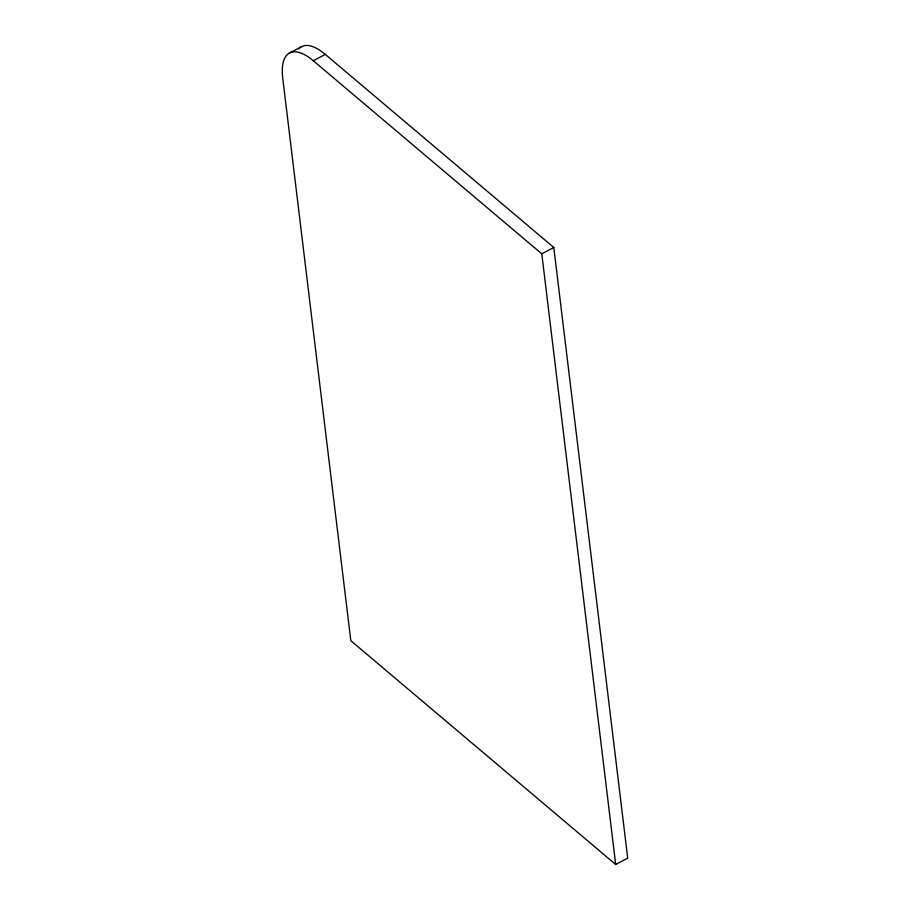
<?xml version="1.0" encoding="UTF-8"?>
<svg xmlns="http://www.w3.org/2000/svg" width="910" height="910" viewBox="0 0 910 910"><rect width="100%" height="100%" fill="white"/><g stroke="black" fill="none" stroke-linecap="round" stroke-linejoin="round"><path stroke-width="1.36" d="M289.278 53.133L301.29 46.797M313.279 60.742L325.291 54.407L553.803 247.497L627.707 858.164L615.695 864.5L350.816 640.674L282.748 78.226A63.302 24.866 62.2 0 1 313.279 60.742L541.791 253.833L615.695 864.5M541.791 253.833L553.803 247.497M298.719 48.89A63.302 24.866 62.2 0 1 325.291 54.407"/></g></svg>
